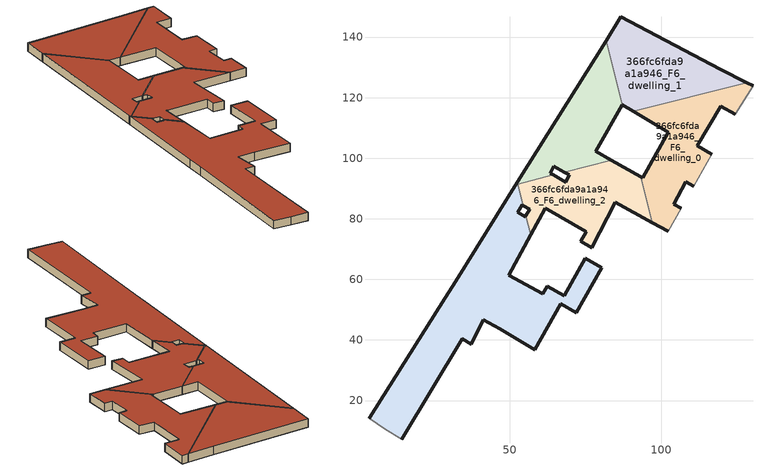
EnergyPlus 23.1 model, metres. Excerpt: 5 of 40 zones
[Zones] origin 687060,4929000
366fc6fda9a1a946_F6_dwelling_0
 floor to 366fc6fda9a1a946_F5_dwelling_0 (EU_floor_Construction): 110.87,90.8 116.81,101.26 112.01,104.16 119.75,117.23 124.56,114.54 130.36,123.94 128.32,124.97 90.88,115.43 102.41,108.63 93.97,93.53 93.27,93.92 97.15,78.72 102.37,75.82 106.75,83.54 104.24,84.87 108.16,92.24 z18
 wall outside (EU_wall_Construction): 110.87,90.8 108.16,92.24 104.24,84.87 106.75,83.54 / 102.37,75.82 97.15,78.72 / 93.27,93.92 93.97,93.53 102.41,108.63 90.88,115.43 / 128.32,124.97 130.36,123.94 / 124.56,114.54 119.75,117.23 112.01,104.16 116.81,101.26 z18:21
 wall adiabatic (EU_wall_Construction): 116.81,101.26 110.87,90.8 / 106.75,83.54 102.37,75.82 / 130.36,123.94 124.56,114.54 z18:21
 wall to 366fc6fda9a1a946_F6_dwelling_2 (EU_wall_Construction): 97.15,78.72 93.27,93.92 z18:21
 wall to 366fc6fda9a1a946_F6_dwelling_1 (EU_wall_Construction): 90.88,115.43 128.32,124.97 z18:21
 roof outside (EU_roof_Construction): 130.36,123.94 124.56,114.54 119.75,117.23 112.01,104.16 116.81,101.26 110.87,90.8 108.16,92.24 104.24,84.87 106.75,83.54 102.37,75.82 97.15,78.72 93.27,93.92 93.97,93.53 102.41,108.63 90.88,115.43 128.32,124.97 z21
366fc6fda9a1a946_F6_dwelling_1
 floor to 366fc6fda9a1a946_F5_dwelling_1 (EU_floor_Construction): 128.32,124.97 119.48,129.44 86.71,146.63 81.82,138.82 87.24,117.57 90.88,115.43 z18
 wall outside (EU_wall_Construction): 90.88,115.43 87.24,117.57 / 81.82,138.82 86.71,146.63 119.48,129.44 128.32,124.97 z18:21
 wall to 366fc6fda9a1a946_F6_dwelling_3 (EU_wall_Construction): 87.24,117.57 81.82,138.82 z18:21
 roof outside (EU_roof_Construction): 119.48,129.44 128.32,124.97 90.88,115.43 87.24,117.57 81.82,138.82 86.71,146.63 z21
366fc6fda9a1a946_F6_dwelling_2
 floor to 366fc6fda9a1a946_F5_dwelling_2 (EU_floor_Construction): 97.15,78.72 93.27,93.92 83.6,99.35 68.04,95.38 69.71,94.49 68.5,92.12 64.42,94.46 52.74,91.48 54.55,84.36 56.65,83.08 55.4,81.04 57.03,74.66 61.83,83.43 62.35,83.13 75.34,75.68 73.54,72.61 77.11,70.46 84.87,85.52 z18
 wall outside (EU_wall_Construction): 55.4,81.04 56.65,83.08 54.55,84.36 / 64.42,94.46 68.5,92.12 69.71,94.49 68.04,95.38 / 83.6,99.35 93.27,93.92 / 97.15,78.72 84.87,85.52 77.11,70.46 73.54,72.61 75.34,75.68 62.35,83.13 61.83,83.43 57.03,74.66 z18:21
 wall to 366fc6fda9a1a946_F6_dwelling_4 (EU_wall_Construction): 57.03,74.66 55.4,81.04 / 54.55,84.36 52.74,91.48 z18:21
 wall to 366fc6fda9a1a946_F6_dwelling_3 (EU_wall_Construction): 52.74,91.48 64.42,94.46 / 68.04,95.38 83.6,99.35 z18:21
 roof outside (EU_roof_Construction): 93.27,93.92 97.15,78.72 84.87,85.52 77.11,70.46 73.54,72.61 75.34,75.68 62.35,83.13 61.83,83.43 57.03,74.66 55.4,81.04 56.65,83.08 54.55,84.36 52.74,91.48 64.42,94.46 68.5,92.12 69.71,94.49 68.04,95.38 83.6,99.35 z21
366fc6fda9a1a946_F6_dwelling_3
 floor to 366fc6fda9a1a946_F5_dwelling_3 (EU_floor_Construction): 83.6,99.35 78.42,102.26 87.21,117.59 87.24,117.57 81.82,138.82 52.6,92.04 52.74,91.48 64.42,94.46 63.37,95.07 64.52,97.26 68.04,95.38 z18
 wall outside (EU_wall_Construction): 68.04,95.38 64.52,97.26 63.37,95.07 64.42,94.46 / 52.6,92.04 81.82,138.82 / 87.24,117.57 87.21,117.59 78.42,102.26 83.6,99.35 z18:21
 wall to 366fc6fda9a1a946_F6_dwelling_4 (EU_wall_Construction): 52.74,91.48 52.6,92.04 z18:21
 roof outside (EU_roof_Construction): 81.82,138.82 87.24,117.57 87.21,117.59 78.42,102.26 83.6,99.35 68.04,95.38 64.52,97.26 63.37,95.07 64.42,94.46 52.74,91.48 52.6,92.04 z21
366fc6fda9a1a946_F6_dwelling_4
 floor to 366fc6fda9a1a946_F5_dwelling_4 (EU_floor_Construction): 58.32,36.71 66.91,51.87 72.06,49 80.48,63.76 74.99,67.01 68.05,54.58 62.5,57.72 60.9,55.23 49.74,61.33 57.03,74.66 55.4,81.04 55.15,80.62 52.66,82.14 54.16,84.61 54.55,84.36 52.6,92.04 32.15,59.32 28.82,53.95 3.58,14.1 8.92,10.49 14.43,7.28 34.36,40.42 37.41,38.66 41.25,46.64 46.72,43.63 z18
 wall outside (EU_wall_Construction): 3.58,14.1 28.82,53.95 32.15,59.32 52.6,92.04 / 54.55,84.36 54.16,84.61 52.66,82.14 55.15,80.62 55.4,81.04 / 57.03,74.66 49.74,61.33 60.9,55.23 62.5,57.72 68.05,54.58 74.99,67.01 80.48,63.76 72.06,49 66.91,51.87 58.32,36.71 46.72,43.63 41.25,46.64 37.41,38.66 34.36,40.42 14.43,7.28 z18:21
 wall adiabatic (EU_wall_Construction): 14.43,7.28 8.92,10.49 3.58,14.1 z18:21
 roof outside (EU_roof_Construction): 74.99,67.01 80.48,63.76 72.06,49 66.91,51.87 58.32,36.71 46.72,43.63 41.25,46.64 37.41,38.66 34.36,40.42 14.43,7.28 8.92,10.49 3.58,14.1 28.82,53.95 32.15,59.32 52.6,92.04 54.55,84.36 54.16,84.61 52.66,82.14 55.15,80.62 55.4,81.04 57.03,74.66 49.74,61.33 60.9,55.23 62.5,57.72 68.05,54.58 z21
[Building]
EU S2 Campaign: North Axis=0; Terrain=City; Solar Distribution=FullExterior
[Site:Location]
Bologna: Latitude=44.5; Longitude=11.25; Time Zone=1; Elevation=37
[SizingPeriod:WeatherFileDays]
AnnualSizingPeriod: Begin Month=1; Begin Day of Month=1; End Month=12; End Day of Month=31; Day of Week for Start Day=Monday; Use Weather File Daylight Saving Period=No; Use Weather File Rain and Snow Indicators=No
[MATERIAL]
EU_InternalMass_Material: Roughness=MediumRough; Thickness=0.1; Conductivity=1; Density=1800; Specific Heat=900; Thermal Absorptance=0.9; Solar Absorptance=0.7; Visible Absorptance=0.7
[MATERIAL:NOMASS] Roughness=MediumRough; Thermal Absorptance=0.9; Solar Absorptance=0.7; Visible Absorptance=0.7
Name | Thermal Resistance
EU_wall_NoMass | 0.890213
EU_roof_NoMass | 0.636128
EU_floor_NoMass | 0.79516
[CONSTRUCTION]
EU_wall_Construction: EU_wall_NoMass
EU_roof_Construction: EU_roof_NoMass
EU_floor_Construction: EU_floor_NoMass
EU_InternalMass_Construction: EU_InternalMass_Material
[ZONE] Type=1; Multiplier=1; Ceiling Height=autocalculate; Floor Area=autocalculate; Part of Total Floor Area=Yes
Name | Volume
366fc6fda9a1a946_F6_dwelling_0 | 2180.03
366fc6fda9a1a946_F6_dwelling_1 | 2180.15
366fc6fda9a1a946_F6_dwelling_2 | 1968.55
366fc6fda9a1a946_F6_dwelling_3 | 1968.49
366fc6fda9a1a946_F6_dwelling_4 | 4783.26
[INTERNALMASS] Construction=EU_InternalMass_Construction
Name | Zone or ZoneList | Surface Area
366fc6fda9a1a946_F6_dwelling_0_EU_InternalMass | 366fc6fda9a1a946_F6_dwelling_0 | 726.678
366fc6fda9a1a946_F6_dwelling_1_EU_InternalMass | 366fc6fda9a1a946_F6_dwelling_1 | 726.715
366fc6fda9a1a946_F6_dwelling_2_EU_InternalMass | 366fc6fda9a1a946_F6_dwelling_2 | 656.182
366fc6fda9a1a946_F6_dwelling_3_EU_InternalMass | 366fc6fda9a1a946_F6_dwelling_3 | 656.163
366fc6fda9a1a946_F6_dwelling_4_EU_InternalMass | 366fc6fda9a1a946_F6_dwelling_4 | 1594.42
[OTHEREQUIPMENT] Fuel Type=Electricity; Design Level Calculation Method=Watts/Area; Power per Zone Floor Area=1; Fraction Latent=0; Fraction Radiant=0; Fraction Lost=0; Carbon Dioxide Generation Rate=0; EndUse Subcategory=EU_Step8_InternalGains
Name | Zone or ZoneList or Space or SpaceList | Schedule
EU_Step8_InternalGain_366fc6fda9a1a946_F6_dwelling_0_f000 | 366fc6fda9a1a946_F6_dwelling_0 | EU_Step8_GainSchedule_366fc6fda9a1a946_F6_dwelling_0_f000
EU_Step8_InternalGain_366fc6fda9a1a946_F6_dwelling_1_f000 | 366fc6fda9a1a946_F6_dwelling_1 | EU_Step8_GainSchedule_366fc6fda9a1a946_F6_dwelling_1_f000
EU_Step8_InternalGain_366fc6fda9a1a946_F6_dwelling_2_f000 | 366fc6fda9a1a946_F6_dwelling_2 | EU_Step8_GainSchedule_366fc6fda9a1a946_F6_dwelling_2_f000
EU_Step8_InternalGain_366fc6fda9a1a946_F6_dwelling_3_f000 | 366fc6fda9a1a946_F6_dwelling_3 | EU_Step8_GainSchedule_366fc6fda9a1a946_F6_dwelling_3_f000
EU_Step8_InternalGain_366fc6fda9a1a946_F6_dwelling_4_f000 | 366fc6fda9a1a946_F6_dwelling_4 | EU_Step8_GainSchedule_366fc6fda9a1a946_F6_dwelling_4_f000
[ZONEVENTILATION:DESIGNFLOWRATE] Schedule=EU_AlwaysOn; Design Flow Rate Calculation Method=AirChanges/Hour; Air Changes per Hour=0.718634; Ventilation Type=Natural; Fan Pressure Rise=0; Fan Total Efficiency=1; Constant Term Coefficient=1; Temperature Term Coefficient=0; Velocity Term Coefficient=0; Velocity Squared Term Coefficient=0; Minimum Indoor Temperature=-100; Maximum Indoor Temperature=100; Delta Temperature=-100; Minimum Outdoor Temperature=-100; Maximum Outdoor Temperature=100; Maximum Wind Speed=40
Name | Zone or ZoneList or Space or SpaceList
EU_ConstantAir_366fc6fda9a1a946_F6_dwelling_0 | 366fc6fda9a1a946_F6_dwelling_0
EU_ConstantAir_366fc6fda9a1a946_F6_dwelling_1 | 366fc6fda9a1a946_F6_dwelling_1
EU_ConstantAir_366fc6fda9a1a946_F6_dwelling_2 | 366fc6fda9a1a946_F6_dwelling_2
EU_ConstantAir_366fc6fda9a1a946_F6_dwelling_3 | 366fc6fda9a1a946_F6_dwelling_3
EU_ConstantAir_366fc6fda9a1a946_F6_dwelling_4 | 366fc6fda9a1a946_F6_dwelling_4
[HVACTEMPLATE:ZONE:IDEALLOADSAIRSYSTEM] System Availability Schedule=EU_AlwaysOn; Maximum Heating Supply Air Temperature=50; Minimum Cooling Supply Air Temperature=13; Maximum Heating Supply Air Humidity Ratio=0.0156; Minimum Cooling Supply Air Humidity Ratio=0.0077; Heating Limit=NoLimit; Cooling Limit=NoLimit; Heating Availability Schedule=EU_AlwaysOn; Cooling Availability Schedule=EU_CoolingOff; Dehumidification Control Type=ConstantSensibleHeatRatio; Cooling Sensible Heat Ratio=0.7; Dehumidification Setpoint=60; Humidification Control Type=None; Humidification Setpoint=30; Outdoor Air Method=None; Outdoor Air Flow Rate per Person=0.00944; Outdoor Air Flow Rate per Zone Floor Area=0; Outdoor Air Flow Rate per Zone=0; Demand Controlled Ventilation Type=None; Outdoor Air Economizer Type=NoEconomizer; Heat Recovery Type=None; Sensible Heat Recovery Effectiveness=0.7; Latent Heat Recovery Effectiveness=0.65
Name | Template Thermostat
366fc6fda9a1a946_F6_dwelling_0 | EU_HeatOnly_366fc6fda9a1a946_F6_dwelling_0
366fc6fda9a1a946_F6_dwelling_1 | EU_HeatOnly_366fc6fda9a1a946_F6_dwelling_1
366fc6fda9a1a946_F6_dwelling_2 | EU_HeatOnly_366fc6fda9a1a946_F6_dwelling_2
366fc6fda9a1a946_F6_dwelling_3 | EU_HeatOnly_366fc6fda9a1a946_F6_dwelling_3
366fc6fda9a1a946_F6_dwelling_4 | EU_HeatOnly_366fc6fda9a1a946_F6_dwelling_4
[SIZING:ZONE] Zone Cooling Design Supply Air Temperature Input Method=SupplyAirTemperature; Zone Cooling Design Supply Air Temperature=13; Zone Heating Design Supply Air Temperature Input Method=SupplyAirTemperature; Zone Heating Design Supply Air Temperature=50; Zone Cooling Design Supply Air Humidity Ratio=0.008; Zone Heating Design Supply Air Humidity Ratio=0.008; Cooling Design Air Flow Method=DesignDay; Cooling Design Air Flow Rate=0; Cooling Minimum Air Flow per Zone Floor Area=0.000762; Cooling Minimum Air Flow=0; Cooling Minimum Air Flow Fraction=0.2; Heating Design Air Flow Method=DesignDay; Heating Design Air Flow Rate=0; Heating Maximum Air Flow per Zone Floor Area=0.002032; Heating Maximum Air Flow=0.141576; Heating Maximum Air Flow Fraction=0.3; Account for Dedicated Outdoor Air System=No; Dedicated Outdoor Air System Control Strategy=NeutralSupplyAir; Dedicated Outdoor Air Low Setpoint Temperature for Design=autosize; Dedicated Outdoor Air High Setpoint Temperature for Design=autosize; Zone Load Sizing Method=Sensible Load Only No Latent Load; Zone Latent Cooling Design Supply Air Humidity Ratio Input Method=HumidityRatioDifference; Zone Cooling Design Supply Air Humidity Ratio Difference=0.005; Zone Latent Heating Design Supply Air Humidity Ratio Input Method=HumidityRatioDifference; Zone Humidification Design Supply Air Humidity Ratio Difference=0.005
366fc6fda9a1a946_F6_dwelling_0; 366fc6fda9a1a946_F6_dwelling_1; 366fc6fda9a1a946_F6_dwelling_2; 366fc6fda9a1a946_F6_dwelling_3; 366fc6fda9a1a946_F6_dwelling_4
[SCHEDULE:CONSTANT]
Name | Hourly Value
EU_AlwaysOn | 1
EU_CoolingOff | 0
[SCHEDULE:FILE] Column Number=1; Rows to Skip at Top=0; Number of Hours of Data=8760; Column Separator=Comma; Interpolate to Timestep=No; Minutes per Item=60; Adjust Schedule for Daylight Savings=Yes
Name | File
EU_Step8_GainSchedule_366fc6fda9a1a946_F6_dwelling_0_f000 | ../../schedules/366fc6fda9a1a946/366fc6fda9a1a946_F6_dwelling_0_f000_gain.csv
EU_Step8_GainSchedule_366fc6fda9a1a946_F6_dwelling_1_f000 | ../../schedules/366fc6fda9a1a946/366fc6fda9a1a946_F6_dwelling_1_f000_gain.csv
EU_Step8_GainSchedule_366fc6fda9a1a946_F6_dwelling_2_f000 | ../../schedules/366fc6fda9a1a946/366fc6fda9a1a946_F6_dwelling_2_f000_gain.csv
EU_Step8_GainSchedule_366fc6fda9a1a946_F6_dwelling_3_f000 | ../../schedules/366fc6fda9a1a946/366fc6fda9a1a946_F6_dwelling_3_f000_gain.csv
EU_Step8_GainSchedule_366fc6fda9a1a946_F6_dwelling_4_f000 | ../../schedules/366fc6fda9a1a946/366fc6fda9a1a946_F6_dwelling_4_f000_gain.csv
